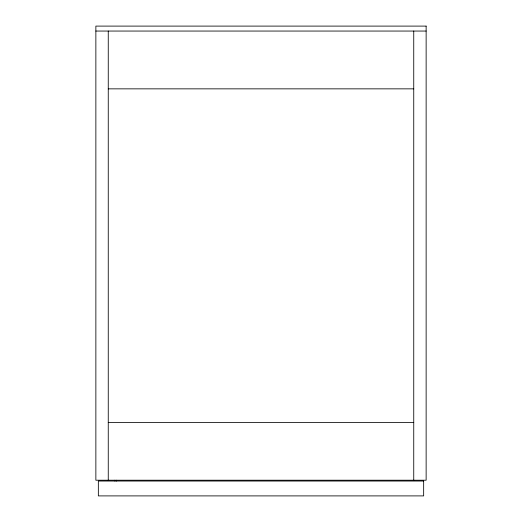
<?xml version="1.0" encoding="UTF-8"?>
<svg xmlns="http://www.w3.org/2000/svg" width="522" height="522" viewBox="0 0 522 522"><rect width="100%" height="100%" fill="white"/><g stroke="black" fill="none" stroke-linecap="round" stroke-linejoin="round"><path stroke-width="0.78" d="M95.865 31.052L426.135 31.052M108.256 88.851L413.744 88.851M108.256 422.415L413.744 422.415M114.918 481.036L114.86 480.214M413.744 31.052L413.744 480.214M116.51 480.214L116.51 481.036M108.256 31.052L108.256 480.214M426.135 26.1L95.865 26.1L95.865 480.214L426.135 480.214L426.135 26.1M423.655 481.036L98.345 481.036L98.345 495.9L423.655 495.9L423.655 481.036"/></g></svg>
